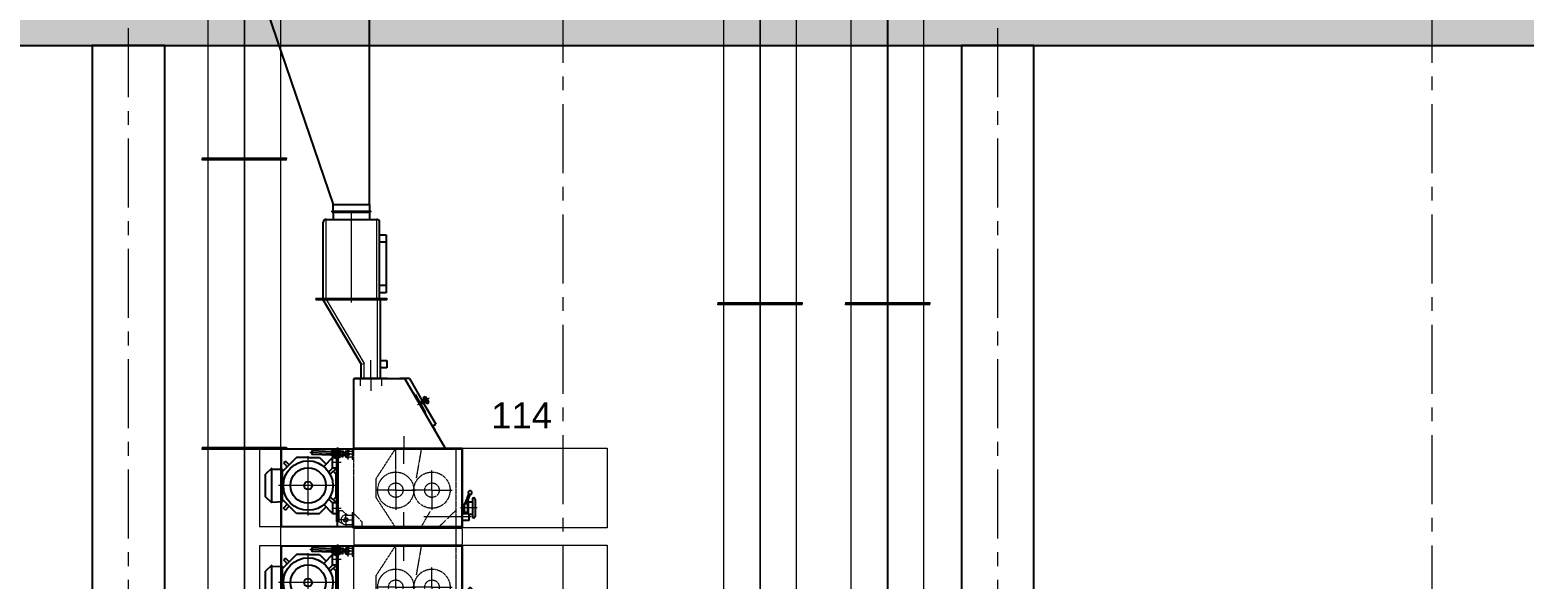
# Model space of a CAD drawing. Header units: millimetres. Extents: x 3220 to 226993, y 817 to 176024.
# Drawn here: x 195970 to 206285, y 78358 to 82151 of the extents above; entities that cross this region are included whole.
import ezdxf

# ---------------------------------------------------------------- set-up
doc = ezdxf.new("R2010")
doc.units = ezdxf.units.MM
for name, pattern in [('AXES', [50.8, 31.75, -6.35, 6.35, -6.35]), ('center_short', [6.875, 4.75, -0.875, 0.375, -0.875]), ('hidden_short', [3.125, 2.25, -0.875])]:
    doc.linetypes.add(name, pattern=pattern)
for name, color, linetype, lineweight in [('Axe', 1, 'AXES', 9), ('MACHINE-AXIS', 1, 'center_short', 18), ('MACHINE-HID', 4, 'hidden_short', 18), ('MACHINE-VIS18', 4, 'Continuous', 18)]:
    doc.layers.add(name, color=color, linetype=linetype, lineweight=lineweight)
doc.layers.add('Cajetín', color=7, linetype='Continuous')
doc.layers.add('Repère', color=76, linetype='Continuous')
doc.layers.add('MACHINE-CLEARANCE', color=1, linetype='Continuous', lineweight=18, plot=False)
doc.layers.add('Sichtbare Kanten(DIN)', color=7, linetype='Continuous', lineweight=50, true_color=0x3f3f3f)
doc.styles.get("Standard").update_dxf_attribs({"font": 'arial.ttf'})

# ---------------------------------------------------------------- blocks, each defined once
blk = doc.blocks.new('SECTION D-E')
h = blk.add_hatch()
h.set_pattern_fill('AR-CONC', color=256, scale=3)
h.set_pattern_definition([(50, (0, 1000), (546.554, -47.817), [57.15, -628.65]), (355, (0, 1000), (-105.73, 573.17), [45.72, -502.922]), (100.4514, (45.55, 996), (440.824, 525.353), [48.57, -534.271]), (46.1842, (0, 1152.4), (813.237, -126.127), [85.725, -942.975]), (96.6356, (67.8, 1141.9), (712.212, 742.278), [72.855, -801.407]), (351.184, (0, 1152.4), (712.212, 742.278), [68.58, -754.38]), (21, (76.2, 1114.3), (454.843, -306.796), [57.15, -628.65]), (326, (76.2, 1114.3), (185.406, 552.564), [45.72, -502.92]), (71.4514, (114.1, 1088.73), (640.249, 245.768), [48.57, -534.27]), (37.5, (0, 1000), (9.2658, 253.6651), [0, -496.824, 0, -510.54, 0, -504.825]), (7.5, (0, 1000), (200.459, 300.5417), [0, -291.084, 0, -485.394, 0, -192.405]), (327.5, (-169.93, 1000), (406.7718, -17.1862), [0, -190.5, 0, -594.36, 0, -788.67]), (317.5, (-246.13, 1000), (444.3875, 76.2795), [0, -247.65, 0, -394.716, 0, -560.07])])
h.paths.add_polyline_path([(0, 4500), (-250, 4500), (-250, 0), (0, 0)])
h.paths.add_polyline_path([(250, 4500), (0, 4500), (0, 0), (250, 0)])
h.paths.add_polyline_path([(0, 5000), (-250, 5000), (-250, 4500), (0, 4500)])
h.paths.add_polyline_path([(3000, 5000), (0, 5000), (0, 4500), (250, 4500), (3000, 4500)])
h.paths.add_polyline_path([(6000, 5000), (3000, 5000), (3000, 4500), (3250, 4500), (6000, 4500)])
h.paths.add_polyline_path([(9000, 5000), (6000, 5000), (6000, 4500), (6250, 4500), (9000, 4500)])
h.paths.add_polyline_path([(12000, 5000), (9000, 5000), (9000, 4500), (9250, 4500), (12000, 4500)])
h.paths.add_polyline_path([(15000, 5000), (12000, 5000), (12000, 4500), (12250, 4500), (15000, 4500)])
h.paths.add_polyline_path([(24000, 5000), (23750, 5000), (23750, 4500), (24000, 4500)])
h.paths.add_polyline_path([(24250, 5000), (24000, 5000), (24000, 4500), (24250, 4500)])
h.paths.add_polyline_path([(24250, 4500), (24000, 4500), (24000, 0), (24250, 0)])
h.paths.add_polyline_path([(24000, 4500), (23750, 4500), (23750, 0), (24000, 0)])
h.paths.add_polyline_path([(17750, 4500), (17750, 5000), (15000, 5000), (15000, 4500)])
blk.add_lwpolyline([(250, 0), (250, 4500), (17750, 4500)])
for points in [[(5750, 0), (6250, 0), (6250, 4500), (5750, 4500)], [(11750, 0), (12250, 0), (12250, 4500), (11750, 4500)]]:
    blk.add_lwpolyline(points, close=True)
at = {"layer": 'Axe', "ltscale": 15}
for p, q in [((6000, -5000), (6000, 33324)), ((9000, -4000), (9000, 33324)), ((12000, -5000), (12000, 33324)), ((15000, -4000), (15000, 33324))]:
    blk.add_line(p, q, dxfattribs=at)
blk = doc.blocks.new('DFZL010L')
for p, q in [((-846, 546), (-461, 546)), ((-846, 546), (-846, 404)), ((-635, 531), (-636, 511)), ((-635, 531), (-633, 533)), ((-633, 533), (-634, 509)), ((-633, 533), (-495, 527)), ((-497, 497), (-495, 533)), ((-493, 536), (-495, 533)), ((-494, 525), (-476, 524)), ((-493, 536), (-475, 535)), ((-475, 535), (-474, 532)), ((-475, 496), (-474, 532)), ((-474, 532), (-473, 542)), ((-470, 542), (-473, 542)), ((-470, 543), (-461, 543)), ((-470, 543), (-470, 483)), ((-451, 548), (-461, 548)), ((-461, 548), (-461, 483)), ((-460, 546), (401, 546)), ((-460, 546), (-460, 6)), ((-451, 546), (-451, 548)), ((-346, 550), (-346, 546)), ((-346, 550), (404, 550)), ((401, 546), (401, 6)), ((404, 550), (404, 0)), ((-740, 485), (-836, 389)), ((-817, 461), (-829, 449)), ((-829, 449), (-823, 442)), ((-823, 442), (-804, 422)), ((-817, 461), (-790, 436)), ((-660, 485), (-740, 485)), ((-660, 485), (-581, 485)), ((-636, 511), (-634, 509)), ((-634, 509), (-496, 503)), ((-581, 485), (-536, 440)), ((-491, 485), (-552, 424)), ((-495, 494), (-497, 497)), ((-495, 505), (-476, 504)), ((-495, 494), (-477, 493)), ((-491, 485), (-461, 485)), ((-491, 412), (-491, 485)), ((-477, 493), (-475, 496)), ((-476, 482), (-474, 514)), ((-473, 482), (-476, 482)), ((-470, 483), (-461, 483)), ((-461, 485), (-461, 412)), ((-461, 42), (-461, 483)), ((-911, 412), (-954, 371)), ((-954, 213), (-954, 371)), ((-911, 172), (-911, 412)), ((-911, 406), (-836, 404)), ((-836, 189), (-836, 404)), ((-491, 412), (-517, 386)), ((-465, 412), (-508, 370)), ((-461, 412), (-491, 412)), ((-487, 391), (-468, 372)), ((-468, 372), (-468, 212)), ((-911, 172), (-954, 213)), ((-465, 172), (-508, 215)), ((-487, 193), (-468, 212)), ((425, 167), (449, 233)), ((436, 167), (458, 230)), ((458, 230), (449, 233)), ((-911, 178), (-836, 181)), ((-846, 181), (-846, 6)), ((-740, 99), (-836, 195)), ((-836, 181), (-836, 189)), ((-829, 136), (-823, 143)), ((-817, 123), (-829, 136)), ((-823, 143), (-804, 163)), ((-817, 123), (-790, 149)), ((-581, 99), (-536, 144)), ((-491, 99), (-552, 160)), ((-491, 172), (-517, 199)), ((-491, 172), (-491, 99)), ((-461, 172), (-491, 172)), ((-461, 99), (-461, 172)), ((404, 163), (416, 163)), ((404, 112), (416, 112)), ((416, 163), (416, 112)), ((416, 160), (418, 160)), ((416, 115), (418, 115)), ((418, 167), (418, 108)), ((418, 167), (440, 167)), ((418, 108), (440, 108)), ((440, 167), (440, 108)), ((440, 154), (445, 154)), ((440, 122), (445, 122)), ((445, 173), (445, 102)), ((452, 180), (474, 180)), ((474, 198), (474, 78)), ((492, 198), (492, 78)), ((401, 6), (-846, 6)), ((-660, 99), (-740, 99)), ((-660, 99), (-581, 99)), ((-491, 99), (-461, 99)), ((-460, 42), (-461, 42)), ((-356, 6), (-356, 5)), ((-356, 5), (-346, 5)), ((-346, 6), (-346, 0)), ((404, 100), (445, 100)), ((452, 50), (404, 50)), ((452, 50), (452, 95)), ((452, 95), (474, 95)), ((-346, 0), (404, 0))]:
    blk.add_line(p, q)
for radius in [171, 122, 27.5, 27.5]:
    blk.add_circle((-660, 292), radius)
for centre, radius, start, end in [((-462, 513), 34.3, 159.7856, 195.0196), ((-486, 530), 9.19, 151.8411, 211.8411), ((-483, 530), 9.19, 322.9641, 22.9641), ((-509, 516), 34.3, 339.7856, 15.0196), ((-487, 499), 9.19, 142.9641, 202.9641), ((-484, 499), 9.19, 331.8411, 31.8411), ((-509, 513), 48, 318.7803, 322.923), ((458, 243), 13, 272.6199, 227.3801), ((483, 198), 9, 0, 181.4533), ((452, 173), 7, 89.9986, 180), ((452, 102), 7, 180, 270.0014), ((483, 78), 9, 179.9972, 0)]:
    blk.add_arc(centre, radius, start, end)
at = {"layer": 'MACHINE-AXIS'}
for p, q in [((-649, 522), (-372, 509)), ((-386, 510), (-386, 549)), ((0, 442), (0, 550)), ((-660, 85), (-660, 496)), ((-431, 451), (-496, 451)), ((-386, 510), (-424, 510)), ((-386, 510), (-386, 471)), ((-386, 510), (-346, 510)), ((-55, 260), (-55, 399)), ((195, 260), (195, 399)), ((-454, 292), (-864, 292)), ((-55, 260), (-194, 260)), ((-55, 260), (-55, 121)), ((-55, 260), (84, 260)), ((195, 260), (56, 260)), ((195, 260), (195, 121)), ((195, 260), (334, 260)), ((-431, 133), (-496, 133)), ((0, 0), (0, 108)), ((506, 138), (391, 138)), ((-400, 55), (-448, 55)), ((-400, 55), (-400, 102)), ((-400, 55), (-400, 8)), ((-400, 55), (-354, 55)), ((466, 75), (138, 75))]:
    blk.add_line(p, q, dxfattribs=at)
at = {"layer": 'MACHINE-CLEARANCE', "color": 5}
for p, q in [((-996, 546), (-996, 6)), ((-846, 546), (-996, 546)), ((404, 550), (1404, 550)), ((1404, 550), (1404, 0)), ((-846, 6), (-996, 6)), ((1404, 0), (404, 0))]:
    blk.add_line(p, q, dxfattribs=at)
at = {"layer": 'MACHINE-HID', "color": 3}
for p, q in [((-451, 42), (-451, 546)), ((-442, 543), (-451, 543)), ((-442, 483), (-442, 543)), ((-439, 494), (-437, 530)), ((-437, 530), (-437, 545)), ((-436, 533), (-417, 532)), ((-436, 523), (-418, 522)), ((-417, 532), (-416, 529)), ((-417, 493), (-416, 529)), ((-416, 523), (-407, 523)), ((-386, 530), (-356, 530)), ((-356, 545), (-356, 475)), ((-346, 546), (-346, 6)), ((-55, 550), (-192, 339)), ((-55, 390), (-55, 550)), ((122, 550), (86, 343)), ((359, 550), (359, 0)), ((-442, 483), (-451, 483)), ((-442, 485), (-439, 485)), ((-439, 485), (-438, 512)), ((-437, 492), (-439, 494)), ((-437, 502), (-419, 501)), ((-437, 492), (-419, 491)), ((-419, 491), (-417, 493)), ((-386, 490), (-356, 490)), ((-356, 475), (-346, 475)), ((-846, 404), (-846, 181)), ((-192, 339), (-192, 210)), ((-192, 210), (-56, 0)), ((-451, 120), (-427, 120)), ((-446, 40), (-446, 120)), ((-389, 88), (-427, 120)), ((-356, 105), (-346, 105)), ((-356, 105), (-356, 6)), ((182, 114), (116, 0)), ((359, 119), (236, 0)), ((-460, 42), (-451, 42)), ((-419, 28), (-451, 42)), ((-400, 88), (-356, 88)), ((-400, 22), (-356, 22)), ((-346, 100), (-288, 42)), ((-288, 0), (-288, 42))]:
    blk.add_line(p, q, dxfattribs=at)
at = {"layer": 'MACHINE-HID'}
for p, q in [((-440, 545), (-437, 545)), ((-436, 533), (-437, 530)), ((-346, 545), (-356, 545)), ((-475, 500), (-475, 500))]:
    blk.add_line(p, q, dxfattribs=at)
at = {"layer": 'MACHINE-HID', "color": 3}
for centre, radius in [((-386, 510), 12), ((-386, 510), 10), ((-55, 260), 125), ((-55, 260), 50), ((195, 260), 125), ((195, 260), 50), ((-400, 55), 15), ((-400, 55), 13)]:
    blk.add_circle(centre, radius, dxfattribs=at)
for centre, radius, start, end in [((-404, 513), 48, 138.7162, 141.9557), ((-404, 511), 34.3, 159.7856, 195.0196), ((-451, 513), 34.3, 339.7856, 15.0196), ((-425, 527), 9.19, 322.9641, 22.9641), ((-386, 510), 25, 53.1301, 306.8699), ((-386, 510), 20, 90, 270), ((-430, 496), 9.19, 142.9641, 202.9641), ((-427, 496), 9.19, 331.8411, 31.8411), ((-400, 55), 33, 90, 270)]:
    blk.add_arc(centre, radius, start, end, dxfattribs=at)
at = {"layer": 'MACHINE-HID'}
blk.add_arc((-428, 528), 9.19, 151.8411, 211.8411, dxfattribs=at)
blk = doc.blocks.new('DFZL011L')
for p, q in [((7, 480), (-346, 480)), ((-346, 480), (-346, 0)), ((39, 482), (-27, 482)), ((-27, 482), (-27, 480)), ((7, 480), (285, 0)), ((39, 482), (127, 328)), ((68, 381), (65, 380)), ((153, 234), (68, 381)), ((76, 368), (78, 370)), ((76, 368), (76, 368)), ((78, 370), (148, 249)), ((110, 315), (122, 322)), ((117, 303), (129, 311)), ((121, 325), (142, 337)), ((121, 325), (131, 308)), ((131, 308), (152, 320)), ((137, 352), (148, 358)), ((162, 308), (137, 352)), ((142, 337), (137, 352)), ((137, 312), (222, 165)), ((142, 337), (152, 320)), ((148, 358), (173, 315)), ((148, 358), (158, 346)), ((152, 320), (162, 308)), ((158, 346), (167, 329)), ((162, 308), (173, 315)), ((173, 315), (167, 329)), ((146, 247), (148, 249)), ((146, 247), (146, 247)), ((153, 234), (150, 232)), ((199, 152), (222, 165)), ((199, 152), (214, 126)), ((212, 125), (214, 126)), ((-346, 0), (285, 0))]:
    blk.add_line(p, q)
at = {"layer": 'MACHINE-AXIS'}
for p, q in [((-228, 480), (-228, 396)), ((175, 345), (96, 299)), ((0, 82), (0, 0))]:
    blk.add_line(p, q, dxfattribs=at)
at = {"layer": 'MACHINE-HID', "color": 3}
for p, q in [((-300, 480), (-300, 430)), ((-154, 480), (-154, 430))]:
    blk.add_line(p, q, dxfattribs=at)
blk = doc.blocks.new('DFZL015L')
for p, q in [((-345.5, 110), (-345.5, 10)), ((-335.5, 120), (394.5, 120)), ((404.5, 110), (404.5, 10)), ((394.5, 0), (-335.5, 0))]:
    blk.add_line(p, q)
for centre, start, end in [((-335.5, 110), 90, 180), ((394.5, 110), 0, 90), ((-335.5, 10), 180, 270), ((394.5, 10), 270, 0)]:
    blk.add_arc(centre, 10, start, end)
at = {"layer": 'MACHINE-HID'}
blk.add_line((359, 120), (359, 0), dxfattribs=at)
blk = doc.blocks.new('DFZL016L')
at = {"color": 7}
for p, q in [((-267, 1153), (-1, 1153)), ((-267, 1153), (-267, 1151)), ((-267, 1151), (-1, 1151)), ((-259, 1151), (-259, 1100)), ((-9, 1151), (-9, 1100)), ((-1, 1153), (-1, 1151)), ((-329, 553), (-329, 1080)), ((-309, 1100), (41, 1100)), ((61, 553), (61, 1080)), ((61, 993), (106, 993)), ((106, 943), (61, 943)), ((106, 993), (106, 593)), ((106, 643), (61, 643)), ((-379, 553), (111, 553)), ((-379, 553), (-379, 547)), ((-379, 550), (111, 550)), ((-379, 547), (111, 547)), ((-332, 547), (-66, 100)), ((106, 593), (61, 593)), ((66, 3), (66, 547)), ((111, 553), (111, 547)), ((66, 125), (111, 125)), ((111, 125), (111, 75)), ((-66, 3), (-66, 100)), ((111, 75), (66, 75))]:
    blk.add_line(p, q, dxfattribs=at)
for p, q in [((-113, 3), (114, 3)), ((-113, 3), (-113, 0)), ((114, 0), (-113, 0)), ((114, 3), (114, 0))]:
    blk.add_line(p, q)
for centre, start, end in [((-309, 1080), 90, 180), ((41, 1080), 0, 90)]:
    blk.add_arc(centre, 20, start, end, dxfattribs=at)
at = {"layer": 'MACHINE-AXIS'}
for p, q in [((-134, 526), (-134, 1153)), ((0, 0), (0, 127))]:
    blk.add_line(p, q, dxfattribs=at)
at = {"layer": 'MACHINE-VIS18', "color": 7}
for p, q in [((-309, 553), (-309, 1100)), ((41, 553), (41, 1100)), ((-309, 547), (-46, 106)), ((46, 3), (46, 547)), ((-66, 100), (-46, 106)), ((-46, 3), (-46, 106))]:
    blk.add_line(p, q, dxfattribs=at)
blk = doc.blocks.new('be 500 gain 2000')
at = {"layer": 'Sichtbare Kanten(DIN)', "color": 5, "lineweight": 0}
for p, q in [((0, -291), (0, 291)), ((8, 291), (0, 291)), ((8, 291), (8, -291)), ((1992, 250.5), (8, 250.5)), ((1992, -291), (1992, 291)), ((1992, 291), (2000, 291)), ((2000, 291), (2000, -291)), ((8, 1), (1992, 1)), ((1992, 0), (8, 0)), ((8, -291), (0, -291)), ((1992, -250.5), (8, -250.5)), ((1992, -291), (2000, -291))]:
    blk.add_line(p, q, dxfattribs=at)
blk = doc.blocks.new('116 L')
at = {"color": 5, "lineweight": 0, "rotation": 270}
for p in [(0, 10218), (0, 8218), (0, 6218)]:
    blk.add_blockref('be 500 gain 2000', p, dxfattribs=at)
blk = doc.blocks.new('113 L')
at = {"color": 34}
blk.add_line((-875, 2750), (125, 2750), dxfattribs=at)
at = {"color": 34, "elevation": 0}
for points in [[(-925, 2795), (175, 2795), (175, 2800), (-925, 2800)], [(-870, 2147), (-669, 2147), (-673, 2157), (-870, 2157)], [(125, 2147), (325, 2147), (325, 2157), (125, 2157)]]:
    blk.add_lwpolyline(points, close=True, dxfattribs=at)
for points in [[(-875, 2795), (-875, 2750), (-125, 550)], [(125, 550), (125, 2795)], [(-860, 2157), (-860, 2167), (-738, 2347)], [(-125, 505), (-125, 550), (125, 550), (125, 505)]]:
    blk.add_lwpolyline(points, dxfattribs=at)
at = {"color": 34}
blk.add_lwpolyline([(315, 2157), (315, 2167), (125, 2347)], dxfattribs=at)
blk.add_lwpolyline([(133, 500), (-133, 500), (-133, 505), (133, 505)], close=True, dxfattribs=at)
blk = doc.blocks.new('132')
at = {"color": 5, "lineweight": 0, "rotation": 270}
for p in [(-440, 8218), (440, 8218), (-440, 6218), (440, 6218)]:
    blk.add_blockref('be 500 gain 2000', p, dxfattribs=at)

msp = doc.modelspace()

# ---------------------------------------------------------------- block references
at = {"color": 2}
msp.add_blockref('SECTION D-E', (190650.8, 77542.4), dxfattribs=at)
for name, p in [('132', (201450.8, 74042.4)), ('116 L', (197450.8, 73042.4))]:
    msp.add_blockref(name, p)
at = {"color": 34}
msp.add_blockref('113 L', (198189.3, 80395.4), dxfattribs=at)
at = {"layer": 'Cajetín'}
for name, p in [('DFZL016L', (198323.3, 79742.4)), ('DFZL011L', (198550.8, 79262.4)), ('DFZL010L', (198550.8, 78712.4)), ('DFZL010L', (198550.8, 78042.4))]:
    msp.add_blockref(name, p, dxfattribs=at)
at = {"layer": 'MACHINE-VIS18'}
msp.add_blockref('DFZL015L', (198550.8, 78592.4), dxfattribs=at)

# ---------------------------------------------------------------- texts
at = {"layer": 'Repère', "insert": (199154.5, 79578.4), "char_height": 180, "attachment_point": 1}
msp.add_mtext_dynamic_manual_height_columns('114', width=631.382, gutter_width=12.5, heights=[0], dxfattribs=at)

doc.saveas('drawing.dxf')
